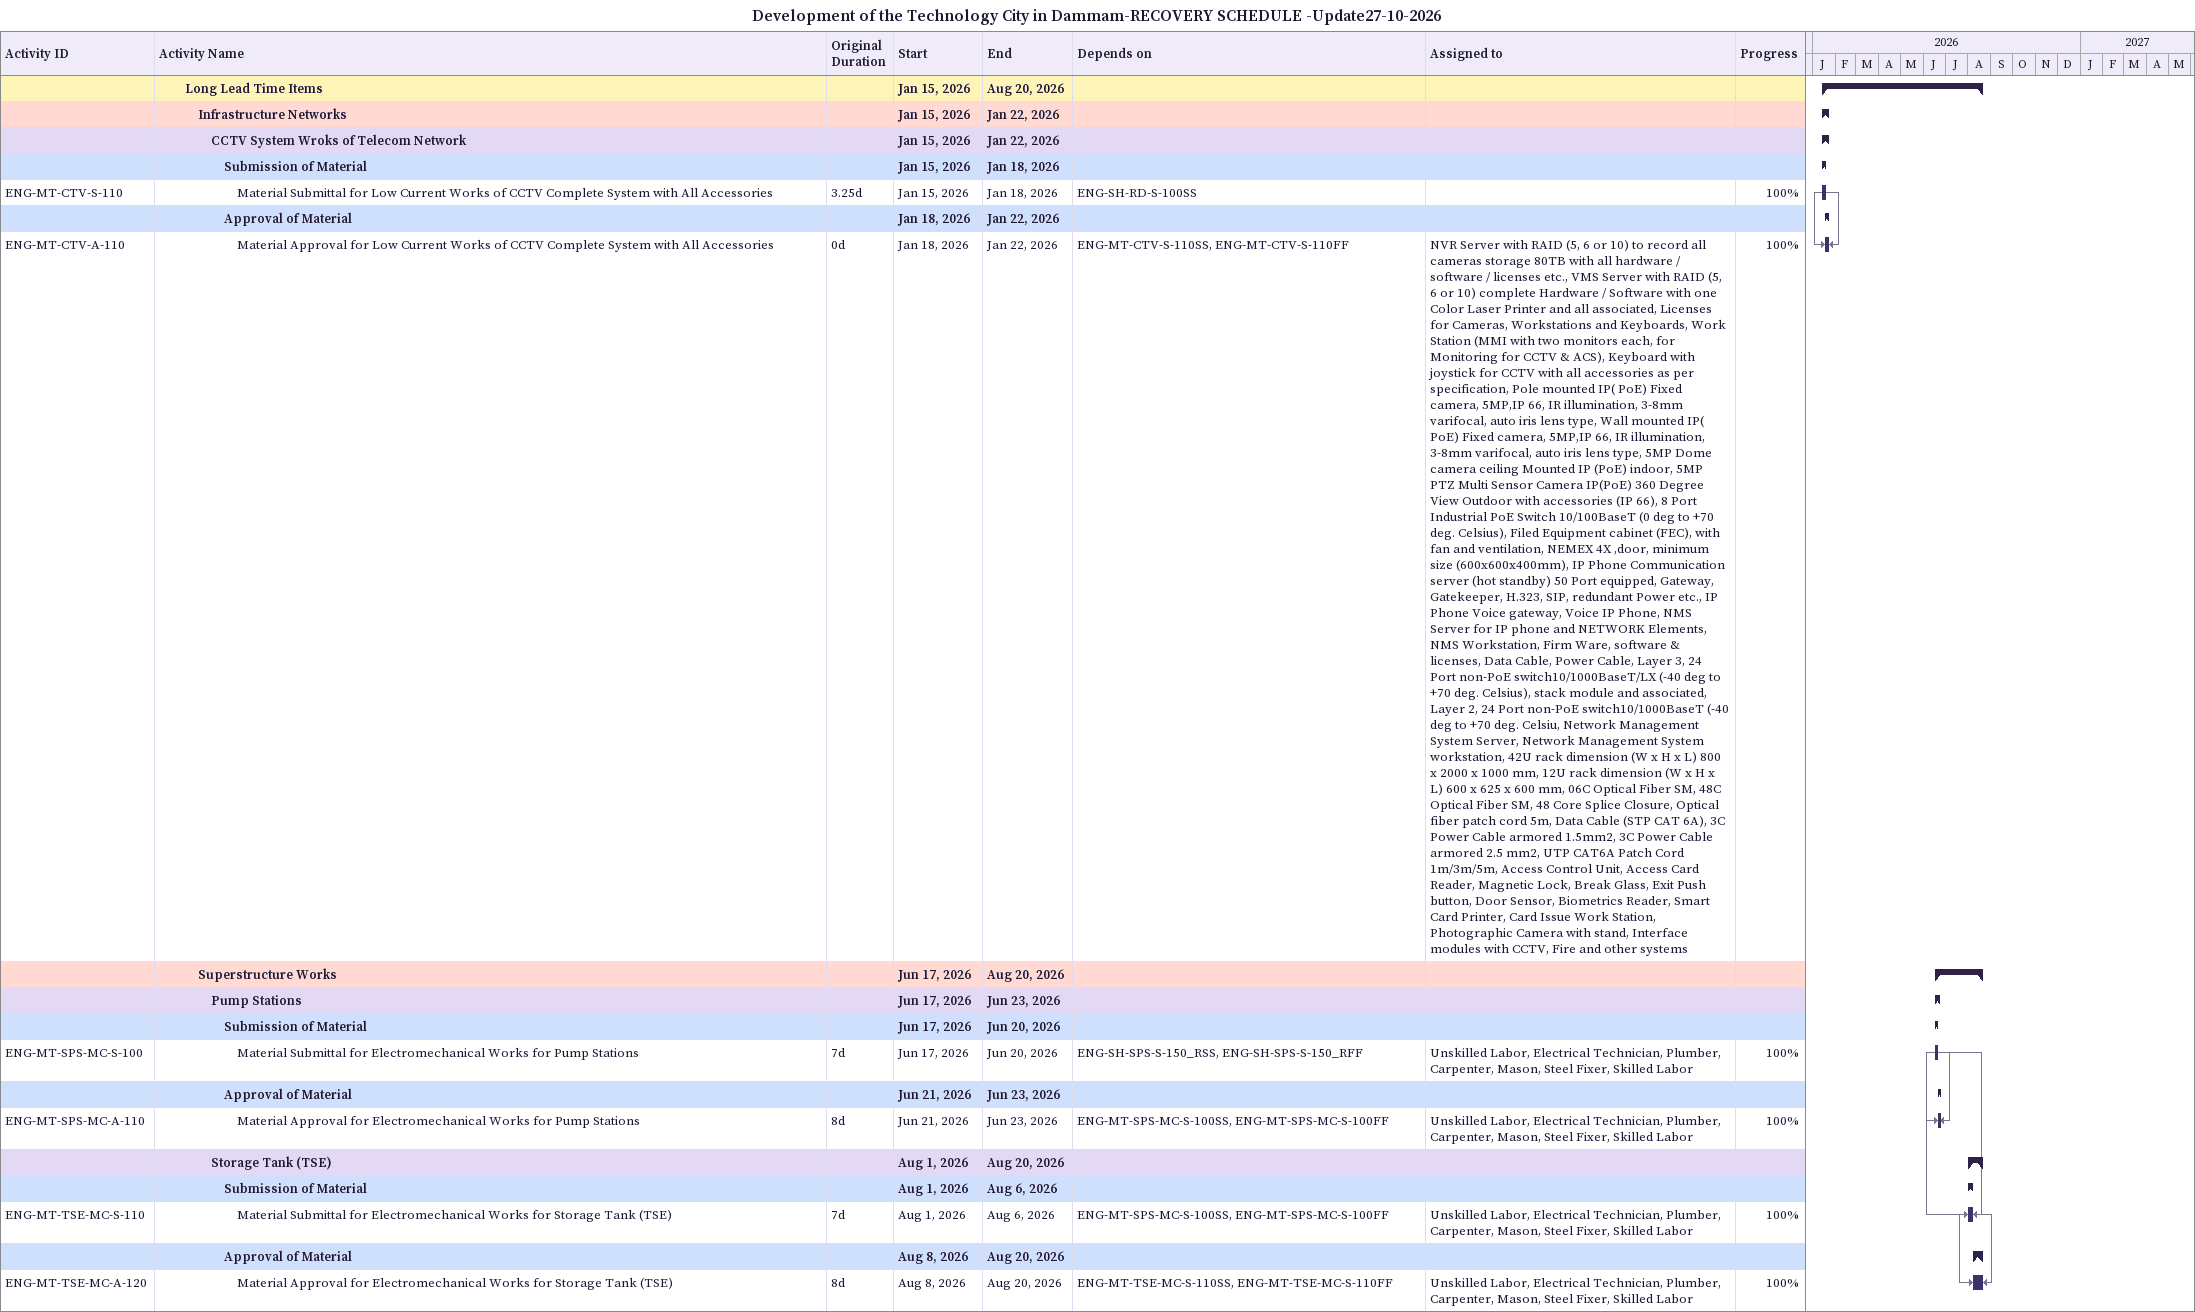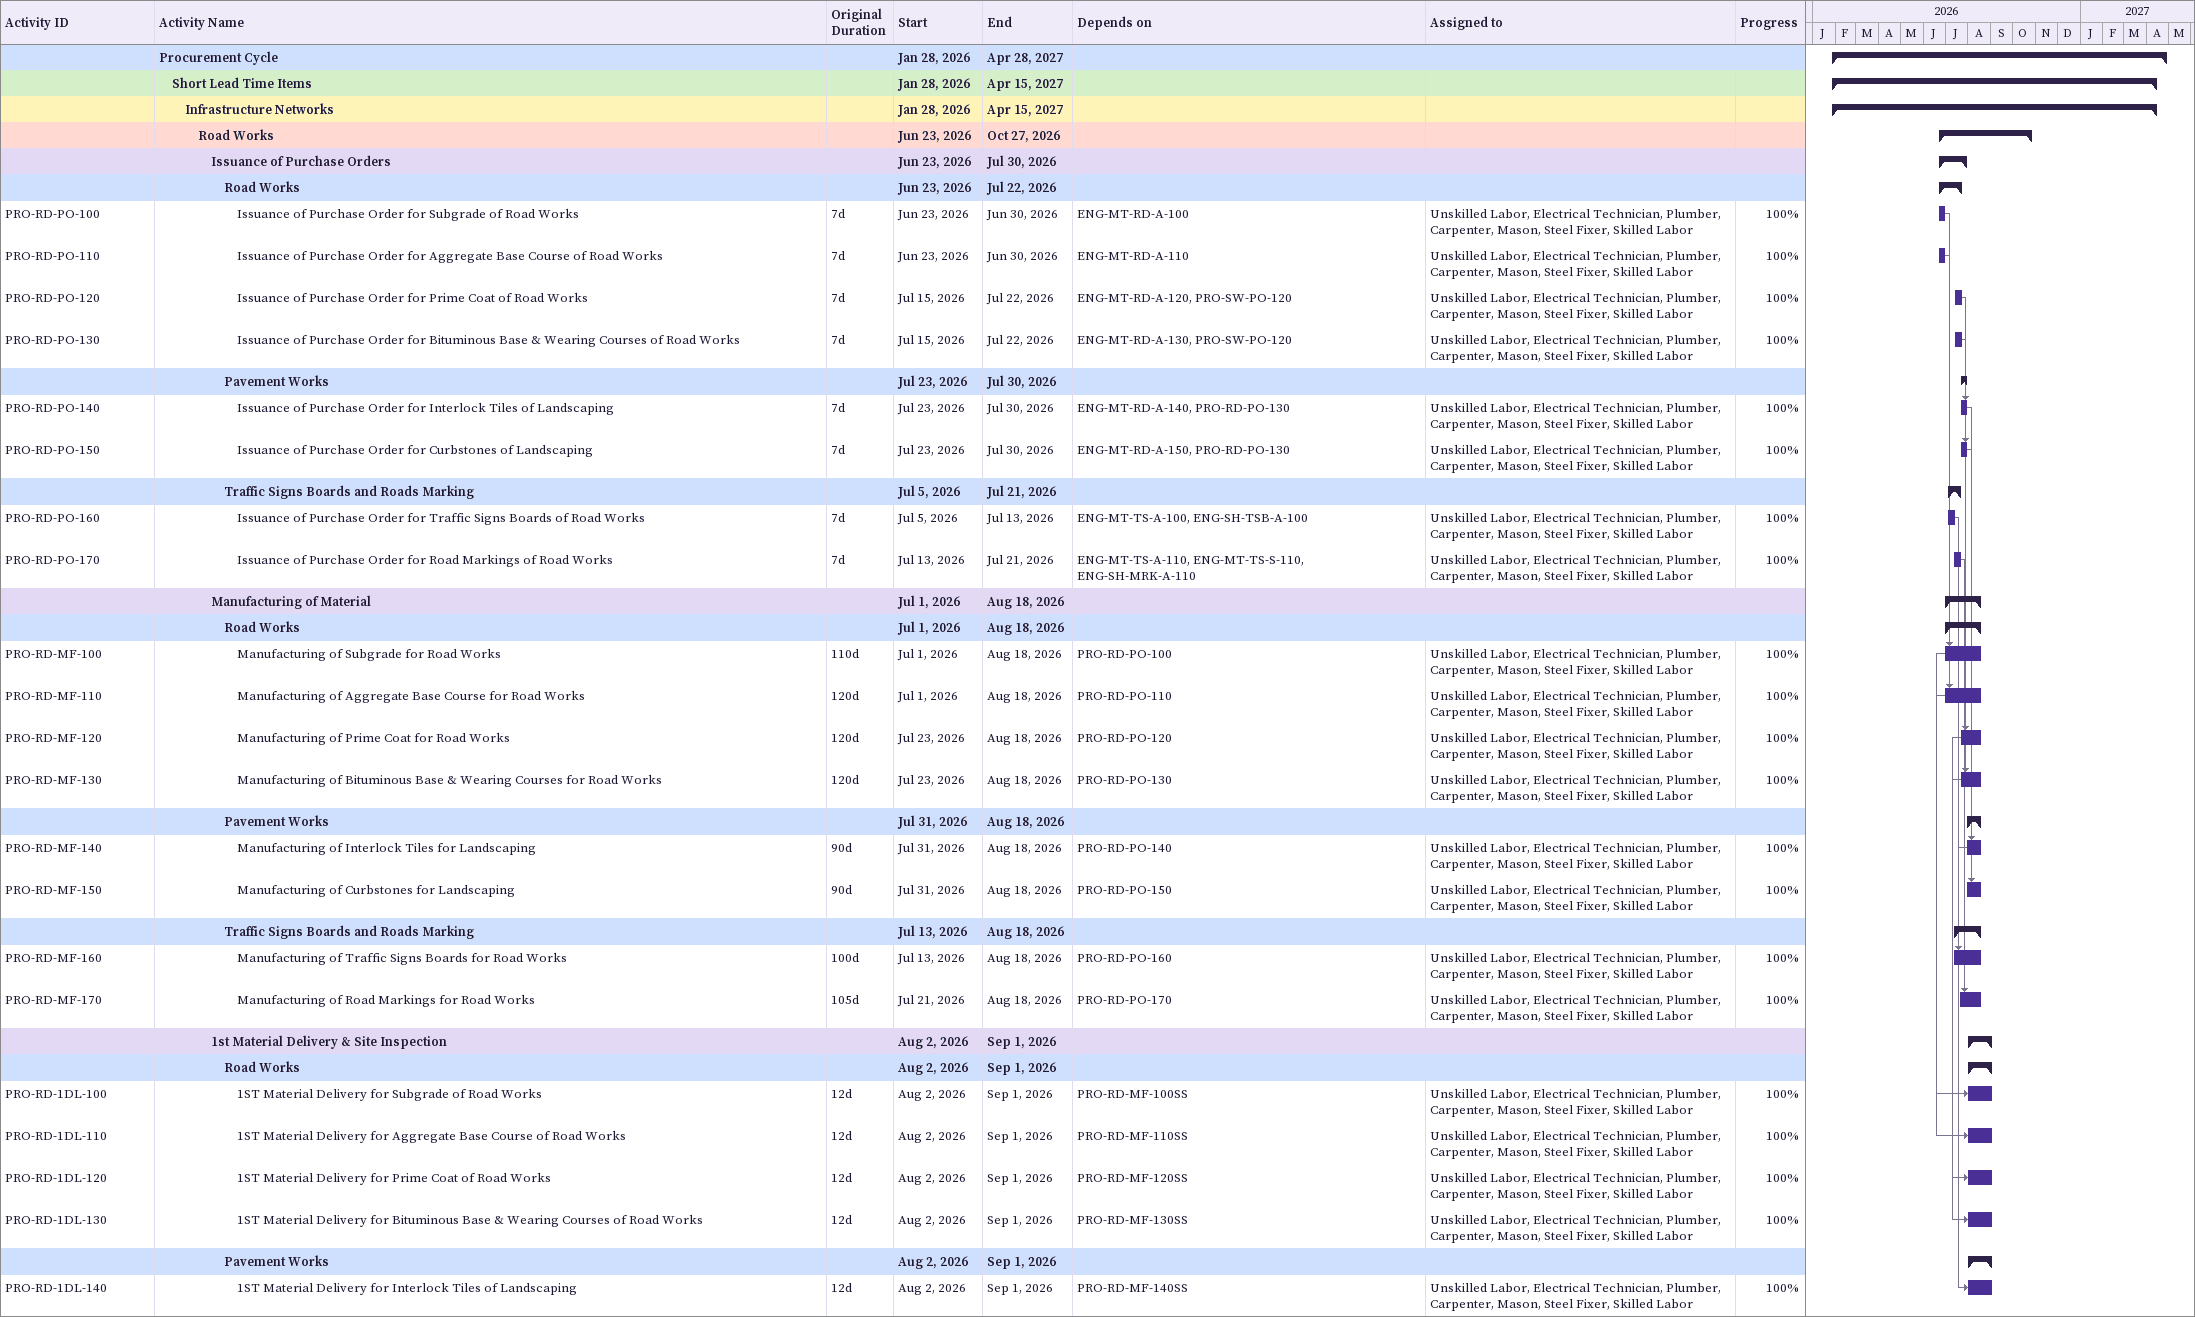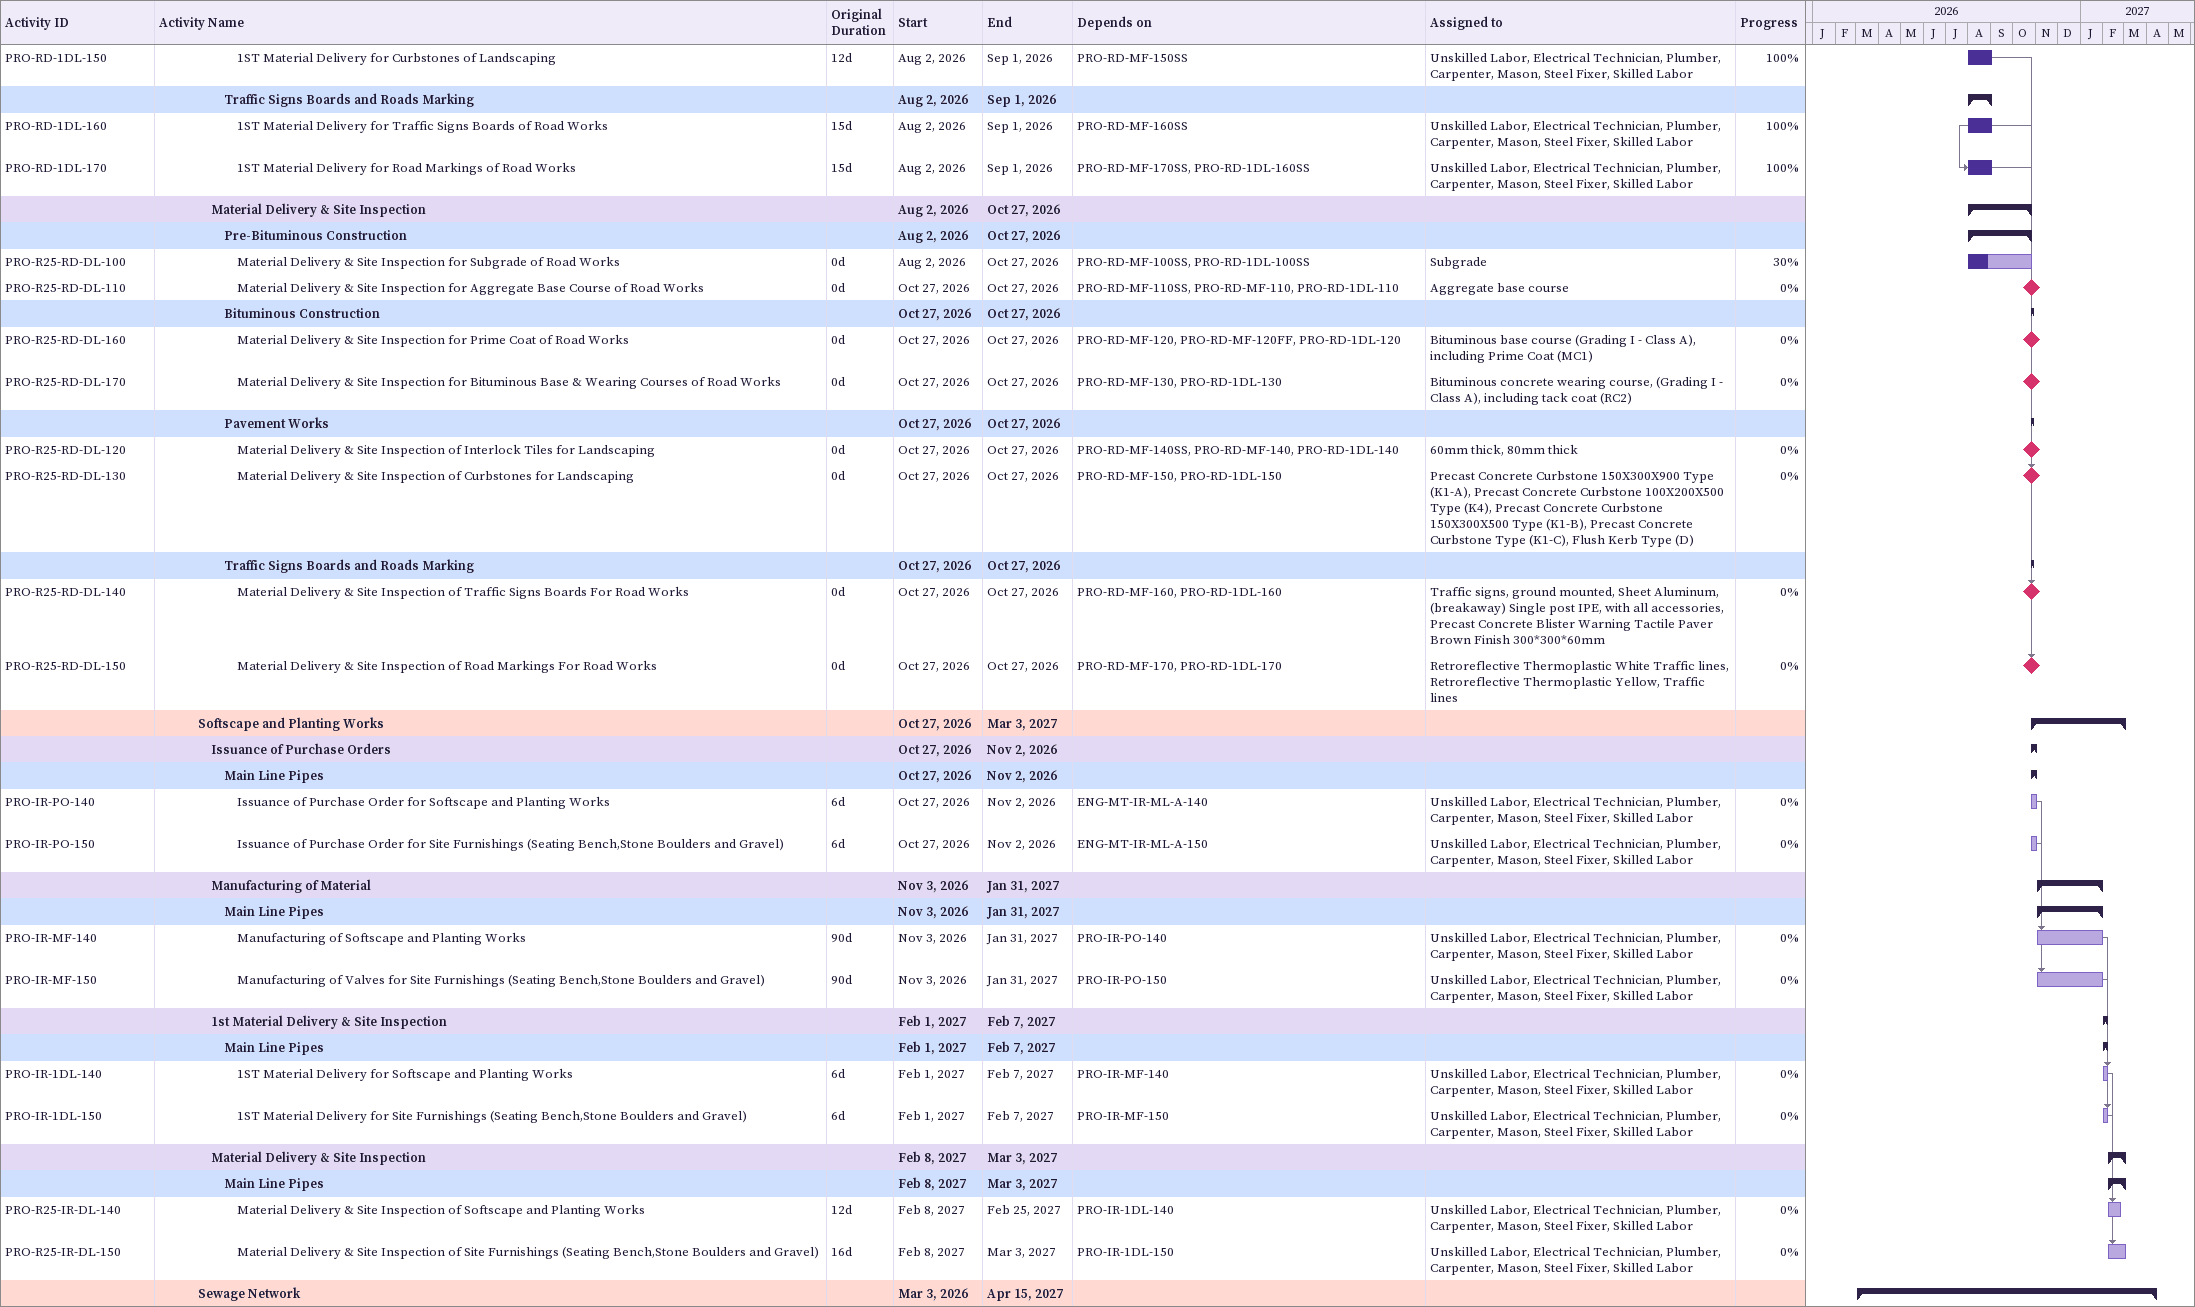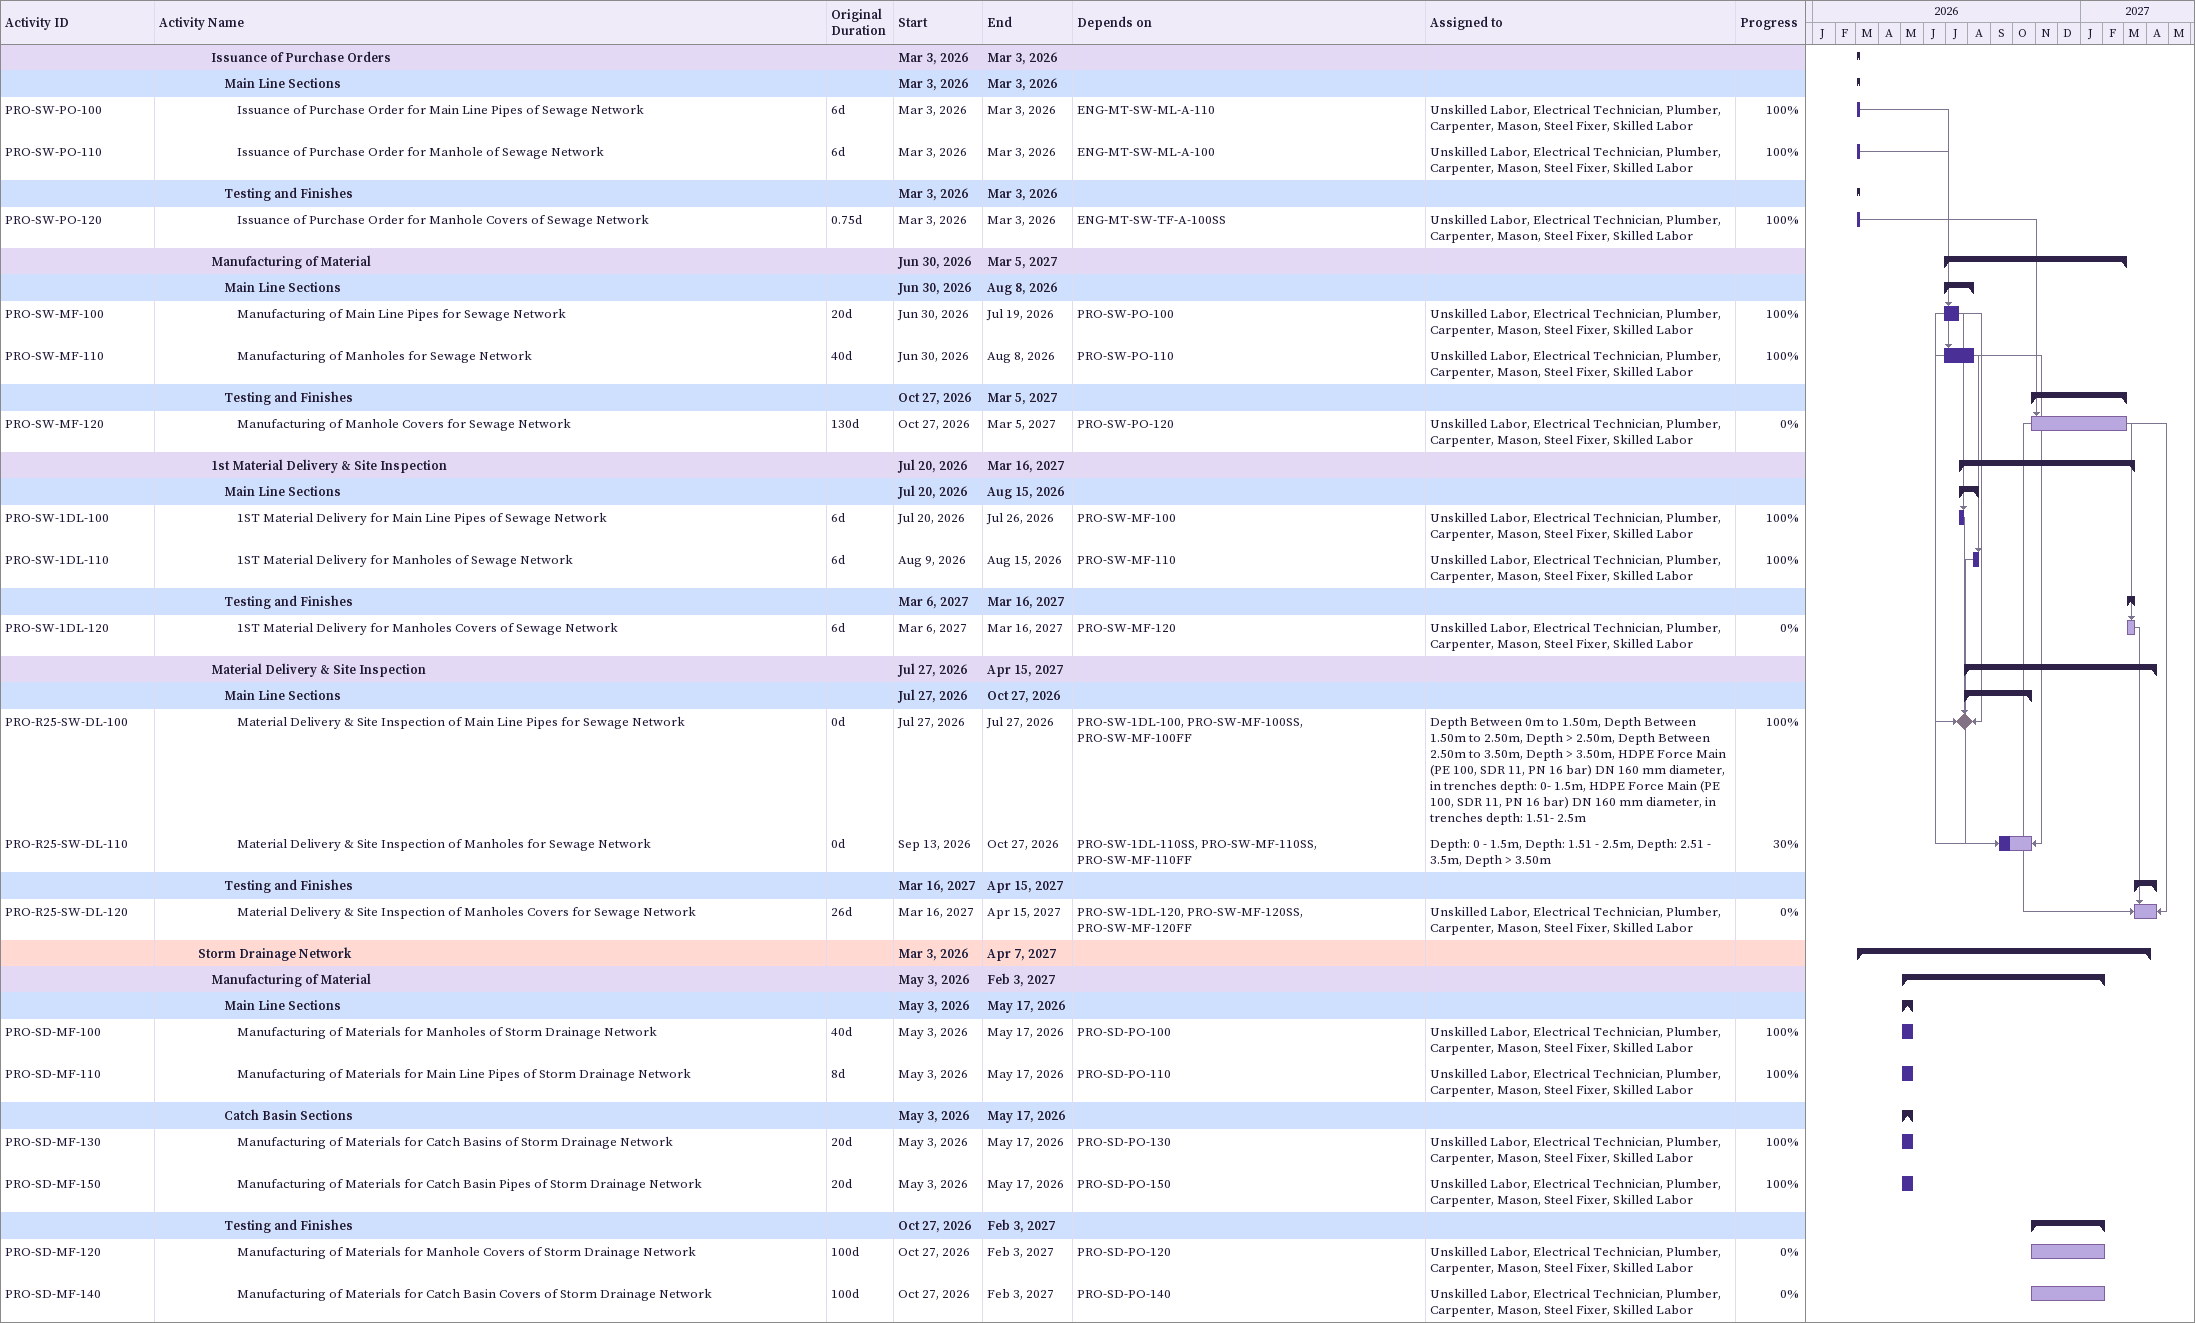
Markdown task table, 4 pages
Development of the Technology City in Dammam-RECOVERY SCHEDULE -Update27-10-2026

| ID | Level | Task | Original duration | Start | Finish | Predecessors | Resources | % complete |
|---|---|---|---|---|---|---|---|---|
|  | 3 | **Long Lead Time Items** |  | 2026-01-15 | 2026-08-20 |  |  |  |
|  | 4 | **Infrastructure Networks** |  | 2026-01-15 | 2026-01-22 |  |  |  |
|  | 5 | **CCTV System Wroks of Telecom Network** |  | 2026-01-15 | 2026-01-22 |  |  |  |
|  | 6 | **Submission of Material** |  | 2026-01-15 | 2026-01-18 |  |  |  |
| ENG-MT-CTV-S-110 | 7 | Material Submittal for Low Current Works of CCTV Complete System with All Accessories | 3.25d | 2026-01-15 | 2026-01-18 | ENG-SH-RD-S-100SS |  | 100 |
|  | 6 | **Approval of Material** |  | 2026-01-18 | 2026-01-22 |  |  |  |
| ENG-MT-CTV-A-110 | 7 | Material Approval for Low Current Works of CCTV Complete System with All Accessories | 0d | 2026-01-18 | 2026-01-22 | ENG-MT-CTV-S-110SS, ENG-MT-CTV-S-110FF | NVR Server with RAID (5, 6 or 10) to record all cameras storage 80TB with all hardware / software / licenses etc., VMS Server with RAID (5, 6 or 10) complete Hardware / Software with one Color Laser Printer and all associated, Licenses for Cameras, Workstations and Keyboards, Work Station (MMI with two monitors each, for Monitoring for CCTV & ACS), Keyboard with joystick for CCTV with all accessories as per specification, Pole mounted IP( PoE) Fixed camera, 5MP,IP 66, IR illumination, 3-8mm varifocal, auto iris lens type, Wall mounted IP( PoE) Fixed camera, 5MP,IP 66, IR illumination, 3-8mm varifocal, auto iris lens type, 5MP Dome camera ceiling Mounted IP (PoE) indoor, 5MP PTZ Multi Sensor Camera IP(PoE) 360 Degree View Outdoor with accessories (IP 66), 8 Port Industrial PoE Switch 10/100BaseT (0 deg to +70 deg. Celsius), Filed Equipment cabinet (FEC), with fan and ventilation, NEMEX 4X ,door, minimum size (600x600x400mm), IP Phone Communication server (hot standby) 50 Port equipped, Gateway, Gatekeeper, H.323, SIP, redundant Power etc., IP Phone Voice gateway, Voice IP Phone, NMS Server for IP phone and NETWORK Elements, NMS Workstation, Firm Ware, software & licenses, Data Cable, Power Cable, Layer 3, 24 Port non-PoE switch10/1000BaseT/LX (-40 deg to +70 deg. Celsius), stack module and associated, Layer 2, 24 Port non-PoE switch10/1000BaseT (-40 deg to +70 deg. Celsiu, Network Management System Server, Network Management System workstation, 42U rack dimension (W x H x L) 800 x 2000 x 1000 mm, 12U rack dimension (W x H x L) 600 x 625 x 600 mm, 06C Optical Fiber SM, 48C Optical Fiber SM, 48 Core Splice Closure, Optical fiber patch cord 5m, Data Cable (STP CAT 6A), 3C Power Cable armored 1.5mm2, 3C Power Cable armored 2.5 mm2, UTP CAT6A Patch Cord 1m/3m/5m, Access Control Unit, Access Card Reader, Magnetic Lock, Break Glass, Exit Push button, Door Sensor, Biometrics Reader, Smart Card Printer, Card Issue Work Station, Photographic Camera with stand, Interface modules with CCTV, Fire and other systems | 100 |
|  | 4 | **Superstructure Works** |  | 2026-06-17 | 2026-08-20 |  |  |  |
|  | 5 | **Pump Stations** |  | 2026-06-17 | 2026-06-23 |  |  |  |
|  | 6 | **Submission of Material** |  | 2026-06-17 | 2026-06-20 |  |  |  |
| ENG-MT-SPS-MC-S-100 | 7 | Material Submittal for Electromechanical Works for Pump Stations | 7d | 2026-06-17 | 2026-06-20 | ENG-SH-SPS-S-150_RSS, ENG-SH-SPS-S-150_RFF | Unskilled Labor, Electrical Technician, Plumber, Carpenter, Mason, Steel Fixer, Skilled Labor | 100 |
|  | 6 | **Approval of Material** |  | 2026-06-21 | 2026-06-23 |  |  |  |
| ENG-MT-SPS-MC-A-110 | 7 | Material Approval for Electromechanical Works for Pump Stations | 8d | 2026-06-21 | 2026-06-23 | ENG-MT-SPS-MC-S-100SS, ENG-MT-SPS-MC-S-100FF | Unskilled Labor, Electrical Technician, Plumber, Carpenter, Mason, Steel Fixer, Skilled Labor | 100 |
|  | 5 | **Storage Tank (TSE)** |  | 2026-08-01 | 2026-08-20 |  |  |  |
|  | 6 | **Submission of Material** |  | 2026-08-01 | 2026-08-06 |  |  |  |
| ENG-MT-TSE-MC-S-110 | 7 | Material Submittal for Electromechanical Works for Storage Tank (TSE) | 7d | 2026-08-01 | 2026-08-06 | ENG-MT-SPS-MC-S-100SS, ENG-MT-SPS-MC-S-100FF | Unskilled Labor, Electrical Technician, Plumber, Carpenter, Mason, Steel Fixer, Skilled Labor | 100 |
|  | 6 | **Approval of Material** |  | 2026-08-08 | 2026-08-20 |  |  |  |
| ENG-MT-TSE-MC-A-120 | 7 | Material Approval for Electromechanical Works for Storage Tank (TSE) | 8d | 2026-08-08 | 2026-08-20 | ENG-MT-TSE-MC-S-110SS, ENG-MT-TSE-MC-S-110FF | Unskilled Labor, Electrical Technician, Plumber, Carpenter, Mason, Steel Fixer, Skilled Labor | 100 |
|  | 1 | **Procurement Cycle** |  | 2026-01-28 | 2027-04-28 |  |  |  |
|  | 2 | **Short Lead Time Items** |  | 2026-01-28 | 2027-04-15 |  |  |  |
|  | 3 | **Infrastructure Networks** |  | 2026-01-28 | 2027-04-15 |  |  |  |
|  | 4 | **Road Works** |  | 2026-06-23 | 2026-10-27 |  |  |  |
|  | 5 | **Issuance of Purchase Orders** |  | 2026-06-23 | 2026-07-30 |  |  |  |
|  | 6 | **Road Works** |  | 2026-06-23 | 2026-07-22 |  |  |  |
| PRO-RD-PO-100 | 7 | Issuance of Purchase Order for Subgrade of Road Works | 7d | 2026-06-23 | 2026-06-30 | ENG-MT-RD-A-100 | Unskilled Labor, Electrical Technician, Plumber, Carpenter, Mason, Steel Fixer, Skilled Labor | 100 |
| PRO-RD-PO-110 | 7 | Issuance of Purchase Order for Aggregate Base Course of Road Works | 7d | 2026-06-23 | 2026-06-30 | ENG-MT-RD-A-110 | Unskilled Labor, Electrical Technician, Plumber, Carpenter, Mason, Steel Fixer, Skilled Labor | 100 |
| PRO-RD-PO-120 | 7 | Issuance of Purchase Order for Prime Coat of Road Works | 7d | 2026-07-15 | 2026-07-22 | ENG-MT-RD-A-120, PRO-SW-PO-120 | Unskilled Labor, Electrical Technician, Plumber, Carpenter, Mason, Steel Fixer, Skilled Labor | 100 |
| PRO-RD-PO-130 | 7 | Issuance of Purchase Order for Bituminous Base & Wearing Courses of Road Works | 7d | 2026-07-15 | 2026-07-22 | ENG-MT-RD-A-130, PRO-SW-PO-120 | Unskilled Labor, Electrical Technician, Plumber, Carpenter, Mason, Steel Fixer, Skilled Labor | 100 |
|  | 6 | **Pavement Works** |  | 2026-07-23 | 2026-07-30 |  |  |  |
| PRO-RD-PO-140 | 7 | Issuance of Purchase Order for Interlock Tiles of Landscaping | 7d | 2026-07-23 | 2026-07-30 | ENG-MT-RD-A-140, PRO-RD-PO-130 | Unskilled Labor, Electrical Technician, Plumber, Carpenter, Mason, Steel Fixer, Skilled Labor | 100 |
| PRO-RD-PO-150 | 7 | Issuance of Purchase Order for Curbstones of Landscaping | 7d | 2026-07-23 | 2026-07-30 | ENG-MT-RD-A-150, PRO-RD-PO-130 | Unskilled Labor, Electrical Technician, Plumber, Carpenter, Mason, Steel Fixer, Skilled Labor | 100 |
|  | 6 | **Traffic Signs Boards and Roads Marking** |  | 2026-07-05 | 2026-07-21 |  |  |  |
| PRO-RD-PO-160 | 7 | Issuance of Purchase Order for Traffic Signs Boards of Road Works | 7d | 2026-07-05 | 2026-07-13 | ENG-MT-TS-A-100, ENG-SH-TSB-A-100 | Unskilled Labor, Electrical Technician, Plumber, Carpenter, Mason, Steel Fixer, Skilled Labor | 100 |
| PRO-RD-PO-170 | 7 | Issuance of Purchase Order for Road Markings of Road Works | 7d | 2026-07-13 | 2026-07-21 | ENG-MT-TS-A-110, ENG-MT-TS-S-110, ENG-SH-MRK-A-110 | Unskilled Labor, Electrical Technician, Plumber, Carpenter, Mason, Steel Fixer, Skilled Labor | 100 |
|  | 5 | **Manufacturing of Material** |  | 2026-07-01 | 2026-08-18 |  |  |  |
|  | 6 | **Road Works** |  | 2026-07-01 | 2026-08-18 |  |  |  |
| PRO-RD-MF-100 | 7 | Manufacturing of Subgrade for Road Works | 110d | 2026-07-01 | 2026-08-18 | PRO-RD-PO-100 | Unskilled Labor, Electrical Technician, Plumber, Carpenter, Mason, Steel Fixer, Skilled Labor | 100 |
| PRO-RD-MF-110 | 7 | Manufacturing of Aggregate Base Course for Road Works | 120d | 2026-07-01 | 2026-08-18 | PRO-RD-PO-110 | Unskilled Labor, Electrical Technician, Plumber, Carpenter, Mason, Steel Fixer, Skilled Labor | 100 |
| PRO-RD-MF-120 | 7 | Manufacturing of Prime Coat for Road Works | 120d | 2026-07-23 | 2026-08-18 | PRO-RD-PO-120 | Unskilled Labor, Electrical Technician, Plumber, Carpenter, Mason, Steel Fixer, Skilled Labor | 100 |
| PRO-RD-MF-130 | 7 | Manufacturing of Bituminous Base & Wearing Courses for Road Works | 120d | 2026-07-23 | 2026-08-18 | PRO-RD-PO-130 | Unskilled Labor, Electrical Technician, Plumber, Carpenter, Mason, Steel Fixer, Skilled Labor | 100 |
|  | 6 | **Pavement Works** |  | 2026-07-31 | 2026-08-18 |  |  |  |
| PRO-RD-MF-140 | 7 | Manufacturing of Interlock Tiles for Landscaping | 90d | 2026-07-31 | 2026-08-18 | PRO-RD-PO-140 | Unskilled Labor, Electrical Technician, Plumber, Carpenter, Mason, Steel Fixer, Skilled Labor | 100 |
| PRO-RD-MF-150 | 7 | Manufacturing of Curbstones for Landscaping | 90d | 2026-07-31 | 2026-08-18 | PRO-RD-PO-150 | Unskilled Labor, Electrical Technician, Plumber, Carpenter, Mason, Steel Fixer, Skilled Labor | 100 |
|  | 6 | **Traffic Signs Boards and Roads Marking** |  | 2026-07-13 | 2026-08-18 |  |  |  |
| PRO-RD-MF-160 | 7 | Manufacturing of Traffic Signs Boards for Road Works | 100d | 2026-07-13 | 2026-08-18 | PRO-RD-PO-160 | Unskilled Labor, Electrical Technician, Plumber, Carpenter, Mason, Steel Fixer, Skilled Labor | 100 |
| PRO-RD-MF-170 | 7 | Manufacturing of Road Markings for Road Works | 105d | 2026-07-21 | 2026-08-18 | PRO-RD-PO-170 | Unskilled Labor, Electrical Technician, Plumber, Carpenter, Mason, Steel Fixer, Skilled Labor | 100 |
|  | 5 | **1st Material Delivery & Site Inspection** |  | 2026-08-02 | 2026-09-01 |  |  |  |
|  | 6 | **Road Works** |  | 2026-08-02 | 2026-09-01 |  |  |  |
| PRO-RD-1DL-100 | 7 | 1ST Material Delivery for Subgrade of Road Works | 12d | 2026-08-02 | 2026-09-01 | PRO-RD-MF-100SS | Unskilled Labor, Electrical Technician, Plumber, Carpenter, Mason, Steel Fixer, Skilled Labor | 100 |
| PRO-RD-1DL-110 | 7 | 1ST Material Delivery for Aggregate Base Course of Road Works | 12d | 2026-08-02 | 2026-09-01 | PRO-RD-MF-110SS | Unskilled Labor, Electrical Technician, Plumber, Carpenter, Mason, Steel Fixer, Skilled Labor | 100 |
| PRO-RD-1DL-120 | 7 | 1ST Material Delivery for Prime Coat of Road Works | 12d | 2026-08-02 | 2026-09-01 | PRO-RD-MF-120SS | Unskilled Labor, Electrical Technician, Plumber, Carpenter, Mason, Steel Fixer, Skilled Labor | 100 |
| PRO-RD-1DL-130 | 7 | 1ST Material Delivery for Bituminous Base & Wearing Courses of Road Works | 12d | 2026-08-02 | 2026-09-01 | PRO-RD-MF-130SS | Unskilled Labor, Electrical Technician, Plumber, Carpenter, Mason, Steel Fixer, Skilled Labor | 100 |
|  | 6 | **Pavement Works** |  | 2026-08-02 | 2026-09-01 |  |  |  |
| PRO-RD-1DL-140 | 7 | 1ST Material Delivery for Interlock Tiles of Landscaping | 12d | 2026-08-02 | 2026-09-01 | PRO-RD-MF-140SS | Unskilled Labor, Electrical Technician, Plumber, Carpenter, Mason, Steel Fixer, Skilled Labor | 100 |
| PRO-RD-1DL-150 | 7 | 1ST Material Delivery for Curbstones of Landscaping | 12d | 2026-08-02 | 2026-09-01 | PRO-RD-MF-150SS | Unskilled Labor, Electrical Technician, Plumber, Carpenter, Mason, Steel Fixer, Skilled Labor | 100 |
|  | 6 | **Traffic Signs Boards and Roads Marking** |  | 2026-08-02 | 2026-09-01 |  |  |  |
| PRO-RD-1DL-160 | 7 | 1ST Material Delivery for Traffic Signs Boards of Road Works | 15d | 2026-08-02 | 2026-09-01 | PRO-RD-MF-160SS | Unskilled Labor, Electrical Technician, Plumber, Carpenter, Mason, Steel Fixer, Skilled Labor | 100 |
| PRO-RD-1DL-170 | 7 | 1ST Material Delivery for Road Markings of Road Works | 15d | 2026-08-02 | 2026-09-01 | PRO-RD-MF-170SS, PRO-RD-1DL-160SS | Unskilled Labor, Electrical Technician, Plumber, Carpenter, Mason, Steel Fixer, Skilled Labor | 100 |
|  | 5 | **Material Delivery & Site Inspection** |  | 2026-08-02 | 2026-10-27 |  |  |  |
|  | 6 | **Pre-Bituminous Construction** |  | 2026-08-02 | 2026-10-27 |  |  |  |
| PRO-R25-RD-DL-100 | 7 | Material Delivery & Site Inspection for Subgrade of Road Works | 0d | 2026-08-02 | 2026-10-27 | PRO-RD-MF-100SS, PRO-RD-1DL-100SS | Subgrade | 30 |
| PRO-R25-RD-DL-110 | 7 | Material Delivery & Site Inspection for Aggregate Base Course of Road Works | 0d | 2026-10-27 | 2026-10-27 | PRO-RD-MF-110SS, PRO-RD-MF-110, PRO-RD-1DL-110 | Aggregate base course | 0 |
|  | 6 | **Bituminous Construction** |  | 2026-10-27 | 2026-10-27 |  |  |  |
| PRO-R25-RD-DL-160 | 7 | Material Delivery & Site Inspection for Prime Coat of Road Works | 0d | 2026-10-27 | 2026-10-27 | PRO-RD-MF-120, PRO-RD-MF-120FF, PRO-RD-1DL-120 | Bituminous base course (Grading I - Class A), including Prime Coat (MC1) | 0 |
| PRO-R25-RD-DL-170 | 7 | Material Delivery & Site Inspection for Bituminous Base & Wearing Courses of Road Works | 0d | 2026-10-27 | 2026-10-27 | PRO-RD-MF-130, PRO-RD-1DL-130 | Bituminous concrete wearing course, (Grading I - Class A), including tack coat (RC2) | 0 |
|  | 6 | **Pavement Works** |  | 2026-10-27 | 2026-10-27 |  |  |  |
| PRO-R25-RD-DL-120 | 7 | Material Delivery & Site Inspection of Interlock Tiles for Landscaping | 0d | 2026-10-27 | 2026-10-27 | PRO-RD-MF-140SS, PRO-RD-MF-140, PRO-RD-1DL-140 | 60mm thick, 80mm thick | 0 |
| PRO-R25-RD-DL-130 | 7 | Material Delivery & Site Inspection of Curbstones for Landscaping | 0d | 2026-10-27 | 2026-10-27 | PRO-RD-MF-150, PRO-RD-1DL-150 | Precast Concrete Curbstone 150X300X900 Type (K1-A), Precast Concrete Curbstone 100X200X500 Type (K4), Precast Concrete Curbstone 150X300X500 Type (K1-B), Precast Concrete Curbstone Type (K1-C), Flush Kerb Type (D) | 0 |
|  | 6 | **Traffic Signs Boards and Roads Marking** |  | 2026-10-27 | 2026-10-27 |  |  |  |
| PRO-R25-RD-DL-140 | 7 | Material Delivery & Site Inspection of Traffic Signs Boards For Road Works | 0d | 2026-10-27 | 2026-10-27 | PRO-RD-MF-160, PRO-RD-1DL-160 | Traffic signs, ground mounted, Sheet Aluminum, (breakaway) Single post IPE, with all accessories, Precast Concrete Blister Warning Tactile Paver Brown Finish 300*300*60mm | 0 |
| PRO-R25-RD-DL-150 | 7 | Material Delivery & Site Inspection of Road Markings For Road Works | 0d | 2026-10-27 | 2026-10-27 | PRO-RD-MF-170, PRO-RD-1DL-170 | Retroreflective Thermoplastic White Traffic lines, Retroreflective Thermoplastic Yellow, Traffic lines | 0 |
|  | 4 | **Softscape and Planting Works** |  | 2026-10-27 | 2027-03-03 |  |  |  |
|  | 5 | **Issuance of Purchase Orders** |  | 2026-10-27 | 2026-11-02 |  |  |  |
|  | 6 | **Main Line Pipes** |  | 2026-10-27 | 2026-11-02 |  |  |  |
| PRO-IR-PO-140 | 7 | Issuance of Purchase Order for Softscape and Planting Works | 6d | 2026-10-27 | 2026-11-02 | ENG-MT-IR-ML-A-140 | Unskilled Labor, Electrical Technician, Plumber, Carpenter, Mason, Steel Fixer, Skilled Labor | 0 |
| PRO-IR-PO-150 | 7 | Issuance of Purchase Order for Site Furnishings (Seating Bench,Stone Boulders and Gravel) | 6d | 2026-10-27 | 2026-11-02 | ENG-MT-IR-ML-A-150 | Unskilled Labor, Electrical Technician, Plumber, Carpenter, Mason, Steel Fixer, Skilled Labor | 0 |
|  | 5 | **Manufacturing of Material** |  | 2026-11-03 | 2027-01-31 |  |  |  |
|  | 6 | **Main Line Pipes** |  | 2026-11-03 | 2027-01-31 |  |  |  |
| PRO-IR-MF-140 | 7 | Manufacturing of Softscape and Planting Works | 90d | 2026-11-03 | 2027-01-31 | PRO-IR-PO-140 | Unskilled Labor, Electrical Technician, Plumber, Carpenter, Mason, Steel Fixer, Skilled Labor | 0 |
| PRO-IR-MF-150 | 7 | Manufacturing of Valves for Site Furnishings (Seating Bench,Stone Boulders and Gravel) | 90d | 2026-11-03 | 2027-01-31 | PRO-IR-PO-150 | Unskilled Labor, Electrical Technician, Plumber, Carpenter, Mason, Steel Fixer, Skilled Labor | 0 |
|  | 5 | **1st Material Delivery & Site Inspection** |  | 2027-02-01 | 2027-02-07 |  |  |  |
|  | 6 | **Main Line Pipes** |  | 2027-02-01 | 2027-02-07 |  |  |  |
| PRO-IR-1DL-140 | 7 | 1ST Material Delivery for Softscape and Planting Works | 6d | 2027-02-01 | 2027-02-07 | PRO-IR-MF-140 | Unskilled Labor, Electrical Technician, Plumber, Carpenter, Mason, Steel Fixer, Skilled Labor | 0 |
| PRO-IR-1DL-150 | 7 | 1ST Material Delivery for Site Furnishings (Seating Bench,Stone Boulders and Gravel) | 6d | 2027-02-01 | 2027-02-07 | PRO-IR-MF-150 | Unskilled Labor, Electrical Technician, Plumber, Carpenter, Mason, Steel Fixer, Skilled Labor | 0 |
|  | 5 | **Material Delivery & Site Inspection** |  | 2027-02-08 | 2027-03-03 |  |  |  |
|  | 6 | **Main Line Pipes** |  | 2027-02-08 | 2027-03-03 |  |  |  |
| PRO-R25-IR-DL-140 | 7 | Material Delivery & Site Inspection of Softscape and Planting Works | 12d | 2027-02-08 | 2027-02-25 | PRO-IR-1DL-140 | Unskilled Labor, Electrical Technician, Plumber, Carpenter, Mason, Steel Fixer, Skilled Labor | 0 |
| PRO-R25-IR-DL-150 | 7 | Material Delivery & Site Inspection of Site Furnishings (Seating Bench,Stone Boulders and Gravel) | 16d | 2027-02-08 | 2027-03-03 | PRO-IR-1DL-150 | Unskilled Labor, Electrical Technician, Plumber, Carpenter, Mason, Steel Fixer, Skilled Labor | 0 |
|  | 4 | **Sewage Network** |  | 2026-03-03 | 2027-04-15 |  |  |  |
|  | 5 | **Issuance of Purchase Orders** |  | 2026-03-03 | 2026-03-03 |  |  |  |
|  | 6 | **Main Line Sections** |  | 2026-03-03 | 2026-03-03 |  |  |  |
| PRO-SW-PO-100 | 7 | Issuance of Purchase Order for Main Line Pipes of Sewage Network | 6d | 2026-03-03 | 2026-03-03 | ENG-MT-SW-ML-A-110 | Unskilled Labor, Electrical Technician, Plumber, Carpenter, Mason, Steel Fixer, Skilled Labor | 100 |
| PRO-SW-PO-110 | 7 | Issuance of Purchase Order for Manhole of Sewage Network | 6d | 2026-03-03 | 2026-03-03 | ENG-MT-SW-ML-A-100 | Unskilled Labor, Electrical Technician, Plumber, Carpenter, Mason, Steel Fixer, Skilled Labor | 100 |
|  | 6 | **Testing and Finishes** |  | 2026-03-03 | 2026-03-03 |  |  |  |
| PRO-SW-PO-120 | 7 | Issuance of Purchase Order for Manhole Covers of Sewage Network | 0.75d | 2026-03-03 | 2026-03-03 | ENG-MT-SW-TF-A-100SS | Unskilled Labor, Electrical Technician, Plumber, Carpenter, Mason, Steel Fixer, Skilled Labor | 100 |
|  | 5 | **Manufacturing of Material** |  | 2026-06-30 | 2027-03-05 |  |  |  |
|  | 6 | **Main Line Sections** |  | 2026-06-30 | 2026-08-08 |  |  |  |
| PRO-SW-MF-100 | 7 | Manufacturing of Main Line Pipes for Sewage Network | 20d | 2026-06-30 | 2026-07-19 | PRO-SW-PO-100 | Unskilled Labor, Electrical Technician, Plumber, Carpenter, Mason, Steel Fixer, Skilled Labor | 100 |
| PRO-SW-MF-110 | 7 | Manufacturing of Manholes for Sewage Network | 40d | 2026-06-30 | 2026-08-08 | PRO-SW-PO-110 | Unskilled Labor, Electrical Technician, Plumber, Carpenter, Mason, Steel Fixer, Skilled Labor | 100 |
|  | 6 | **Testing and Finishes** |  | 2026-10-27 | 2027-03-05 |  |  |  |
| PRO-SW-MF-120 | 7 | Manufacturing of Manhole Covers for Sewage Network | 130d | 2026-10-27 | 2027-03-05 | PRO-SW-PO-120 | Unskilled Labor, Electrical Technician, Plumber, Carpenter, Mason, Steel Fixer, Skilled Labor | 0 |
|  | 5 | **1st Material Delivery & Site Inspection** |  | 2026-07-20 | 2027-03-16 |  |  |  |
|  | 6 | **Main Line Sections** |  | 2026-07-20 | 2026-08-15 |  |  |  |
| PRO-SW-1DL-100 | 7 | 1ST Material Delivery for Main Line Pipes of Sewage Network | 6d | 2026-07-20 | 2026-07-26 | PRO-SW-MF-100 | Unskilled Labor, Electrical Technician, Plumber, Carpenter, Mason, Steel Fixer, Skilled Labor | 100 |
| PRO-SW-1DL-110 | 7 | 1ST Material Delivery for Manholes of Sewage Network | 6d | 2026-08-09 | 2026-08-15 | PRO-SW-MF-110 | Unskilled Labor, Electrical Technician, Plumber, Carpenter, Mason, Steel Fixer, Skilled Labor | 100 |
|  | 6 | **Testing and Finishes** |  | 2027-03-06 | 2027-03-16 |  |  |  |
| PRO-SW-1DL-120 | 7 | 1ST Material Delivery for Manholes Covers of Sewage Network | 6d | 2027-03-06 | 2027-03-16 | PRO-SW-MF-120 | Unskilled Labor, Electrical Technician, Plumber, Carpenter, Mason, Steel Fixer, Skilled Labor | 0 |
|  | 5 | **Material Delivery & Site Inspection** |  | 2026-07-27 | 2027-04-15 |  |  |  |
|  | 6 | **Main Line Sections** |  | 2026-07-27 | 2026-10-27 |  |  |  |
| PRO-R25-SW-DL-100 | 7 | Material Delivery & Site Inspection of Main Line Pipes for Sewage Network | 0d | 2026-07-27 | 2026-07-27 | PRO-SW-1DL-100, PRO-SW-MF-100SS, PRO-SW-MF-100FF | Depth Between 0m to 1.50m, Depth Between 1.50m to 2.50m, Depth > 2.50m, Depth Between 2.50m to 3.50m, Depth > 3.50m, HDPE Force Main (PE 100, SDR 11, PN 16 bar) DN 160 mm diameter, in trenches depth: 0- 1.5m, HDPE Force Main (PE 100, SDR 11, PN 16 bar) DN 160 mm diameter, in trenches depth: 1.51- 2.5m | 100 |
| PRO-R25-SW-DL-110 | 7 | Material Delivery & Site Inspection of Manholes for Sewage Network | 0d | 2026-09-13 | 2026-10-27 | PRO-SW-1DL-110SS, PRO-SW-MF-110SS, PRO-SW-MF-110FF | Depth: 0 - 1.5m, Depth: 1.51 - 2.5m, Depth: 2.51 - 3.5m, Depth > 3.50m | 30 |
|  | 6 | **Testing and Finishes** |  | 2027-03-16 | 2027-04-15 |  |  |  |
| PRO-R25-SW-DL-120 | 7 | Material Delivery & Site Inspection of Manholes Covers for Sewage Network | 26d | 2027-03-16 | 2027-04-15 | PRO-SW-1DL-120, PRO-SW-MF-120SS, PRO-SW-MF-120FF | Unskilled Labor, Electrical Technician, Plumber, Carpenter, Mason, Steel Fixer, Skilled Labor | 0 |
|  | 4 | **Storm Drainage Network** |  | 2026-03-03 | 2027-04-07 |  |  |  |
|  | 5 | **Manufacturing of Material** |  | 2026-05-03 | 2027-02-03 |  |  |  |
|  | 6 | **Main Line Sections** |  | 2026-05-03 | 2026-05-17 |  |  |  |
| PRO-SD-MF-100 | 7 | Manufacturing of Materials for Manholes of Storm Drainage Network | 40d | 2026-05-03 | 2026-05-17 | PRO-SD-PO-100 | Unskilled Labor, Electrical Technician, Plumber, Carpenter, Mason, Steel Fixer, Skilled Labor | 100 |
| PRO-SD-MF-110 | 7 | Manufacturing of Materials for Main Line Pipes of Storm Drainage Network | 8d | 2026-05-03 | 2026-05-17 | PRO-SD-PO-110 | Unskilled Labor, Electrical Technician, Plumber, Carpenter, Mason, Steel Fixer, Skilled Labor | 100 |
|  | 6 | **Catch Basin Sections** |  | 2026-05-03 | 2026-05-17 |  |  |  |
| PRO-SD-MF-130 | 7 | Manufacturing of Materials for Catch Basins of Storm Drainage Network | 20d | 2026-05-03 | 2026-05-17 | PRO-SD-PO-130 | Unskilled Labor, Electrical Technician, Plumber, Carpenter, Mason, Steel Fixer, Skilled Labor | 100 |
| PRO-SD-MF-150 | 7 | Manufacturing of Materials for Catch Basin Pipes of Storm Drainage Network | 20d | 2026-05-03 | 2026-05-17 | PRO-SD-PO-150 | Unskilled Labor, Electrical Technician, Plumber, Carpenter, Mason, Steel Fixer, Skilled Labor | 100 |
|  | 6 | **Testing and Finishes** |  | 2026-10-27 | 2027-02-03 |  |  |  |
| PRO-SD-MF-120 | 7 | Manufacturing of Materials for Manhole Covers of Storm Drainage Network | 100d | 2026-10-27 | 2027-02-03 | PRO-SD-PO-120 | Unskilled Labor, Electrical Technician, Plumber, Carpenter, Mason, Steel Fixer, Skilled Labor | 0 |
| PRO-SD-MF-140 | 7 | Manufacturing of Materials for Catch Basin Covers of Storm Drainage Network | 100d | 2026-10-27 | 2027-02-03 | PRO-SD-PO-140 | Unskilled Labor, Electrical Technician, Plumber, Carpenter, Mason, Steel Fixer, Skilled Labor | 0 |
